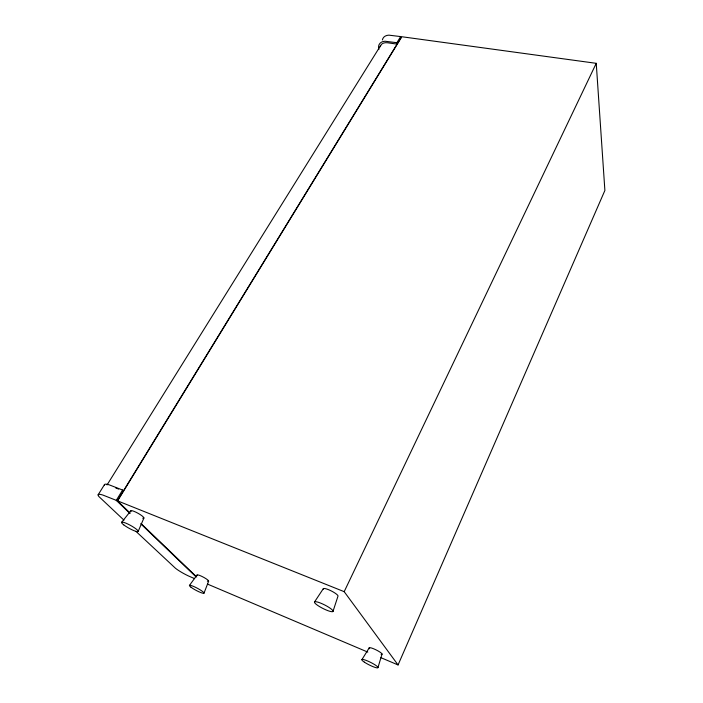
<?xml version="1.0" encoding="UTF-8"?>
<svg xmlns="http://www.w3.org/2000/svg" width="703" height="703" viewBox="0 0 703 703"><rect width="100%" height="100%" fill="white"/><g stroke="black" fill="none" stroke-linecap="round" stroke-linejoin="round"><path stroke-width="1.05" d="M378.029 667.419L382.045 653.992M332.941 611.548A10.413 1.96 26.9 0 0 320.647 603.121A10.413 1.96 26.9 0 0 317.721 605.432A10.413 1.96 26.9 0 0 332.941 611.548L337.932 596.329A8.269 1.678 26.9 0 0 330.814 590.696A8.269 1.678 26.9 0 0 323.301 589.211M204.002 593.147L208.659 581.144M138.219 531.292L143.948 517.953M380.912 657.674L398.056 664.941L604.888 190.46L596.241 63.323L401.624 36.714L117.375 500.791L129.95 512.865M398.056 664.941L344.189 591.671L596.241 63.323M117.304 501.336L401.035 38.015L400.657 36.582L388.856 35.15A12.707 8.251 34.8 0 0 382.397 39.957M129.985 513.498L116.276 500.351L122.594 490.044L109.343 484.894A16.406 3.128 29.3 0 0 104.51 485.474M380.253 46.75A10.932 7.03 34.6 0 1 387.608 42.778L397.283 44.14L396.896 42.716L400.657 36.582M362.001 659.493L369.295 647.718M98.112 494.833L104.422 484.727M107.058 484.938L380.71 45.423M314.575 601.882L323.336 588.648M189.406 585.467L197.051 575.036M121.514 522.505L130.67 510.967M396.896 42.716L385.068 41.24A12.759 8.208 34.6 0 0 378.53 47.751L378.855 49.562M115.679 487.917L118.658 489.086M116.276 500.351L102.998 495.105A16.485 2.97 29.2 0 0 98.886 496.546L123.974 520.158M117.375 500.791L344.189 591.671M194.608 578.622L188.509 575.977A14.174 2.25 28.2 0 1 175.504 568.296L135.951 531.371M207.482 584.079L367.801 652.112M140.943 523.427L196.717 576.987M141.083 524.139L195.759 576.592M122.594 490.044L123.614 491.046M197.253 575.511A6.564 1.063 28.1 0 1 204.063 577.532A6.564 1.063 28.1 0 1 207.359 581.161M131.039 511.643A7.548 1.38 29 0 1 138.254 513.401A7.548 1.38 29 0 1 142.718 518.216M369.681 648.755A7.188 1.239 26.4 0 1 376.035 649.862A7.188 1.239 26.4 0 1 381.14 654.396M191.023 587.242A8.251 1.239 28 0 0 203.527 593.332A8.251 1.239 28 0 0 195.566 587.33A8.251 1.239 28 0 0 191.023 587.242M123.737 524.869A9.499 1.608 28.9 0 0 137.841 531.661A9.499 1.608 28.9 0 0 128.016 524.113A9.499 1.608 28.9 0 0 123.737 524.869M364.409 662.182A9.042 1.45 26.5 0 0 377.854 667.841A9.042 1.45 26.5 0 0 367.555 660.961A9.042 1.45 26.5 0 0 364.409 662.182"/></g></svg>
